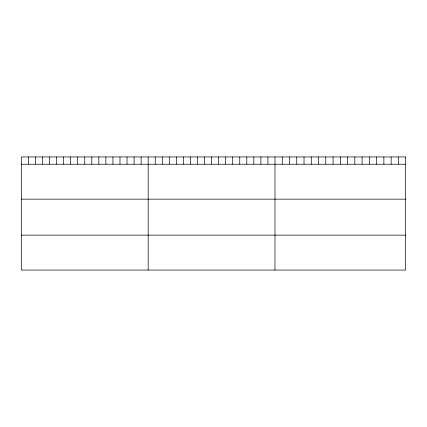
<?xml version="1.0" encoding="UTF-8"?>
<svg xmlns="http://www.w3.org/2000/svg" width="427" height="427" viewBox="0 0 427 427"><rect width="100%" height="100%" fill="white"/><g stroke="black" fill="none" stroke-linecap="round" stroke-linejoin="round"><path stroke-width="0.64" d="M21.35 164.23L405.65 164.23M21.35 199.153L405.65 199.153M21.35 235.128L405.65 235.128M398.391 156.949L398.391 164.23M391.132 156.949L391.132 164.23M383.873 156.949L383.873 164.23M376.614 156.949L376.614 164.23M369.355 156.949L369.355 164.23M362.096 156.949L362.096 164.23M354.837 156.949L354.837 164.23M347.578 156.949L347.578 164.23M340.319 156.949L340.319 164.23M333.06 156.949L333.06 164.23M325.801 156.949L325.801 164.23M318.542 156.949L318.542 164.23M311.283 156.949L311.283 164.23M304.024 156.949L304.024 164.23M296.765 156.949L296.765 164.23M289.506 156.949L289.506 164.23M282.247 156.949L282.247 164.23M274.988 156.949L274.988 270.051M267.942 156.949L267.942 164.23M260.897 156.949L260.897 164.23M253.851 156.949L253.851 164.23M246.806 156.949L246.806 164.23M239.76 156.949L239.76 164.23M232.715 156.949L232.715 164.23M225.669 156.949L225.669 164.23M218.624 156.949L218.624 164.23M211.578 156.949L211.578 164.23M204.533 156.949L204.533 164.23M197.487 156.949L197.487 164.23M190.442 156.949L190.442 164.23M183.397 156.949L183.397 164.23M176.351 156.949L176.351 164.23M169.305 156.949L169.305 164.23M162.26 156.949L162.26 164.23M155.214 156.949L155.214 164.23M148.169 156.949L148.169 270.051M141.123 156.949L141.123 164.23M134.078 156.949L134.078 164.23M127.032 156.949L127.032 164.23M119.987 156.949L119.987 164.23M112.941 156.949L112.941 164.23M105.896 156.949L105.896 164.23M98.85 156.949L98.85 164.23M91.805 156.949L91.805 164.23M84.76 156.949L84.76 164.23M77.714 156.949L77.714 164.23M70.668 156.949L70.668 164.23M63.623 156.949L63.623 164.23M56.577 156.949L56.577 164.23M49.532 156.949L49.532 164.23M42.486 156.949L42.486 164.23M35.441 156.949L35.441 164.23M28.395 156.949L28.395 164.23M405.65 156.949L21.35 156.949L21.35 270.051L405.65 270.051L405.65 156.949"/></g></svg>
